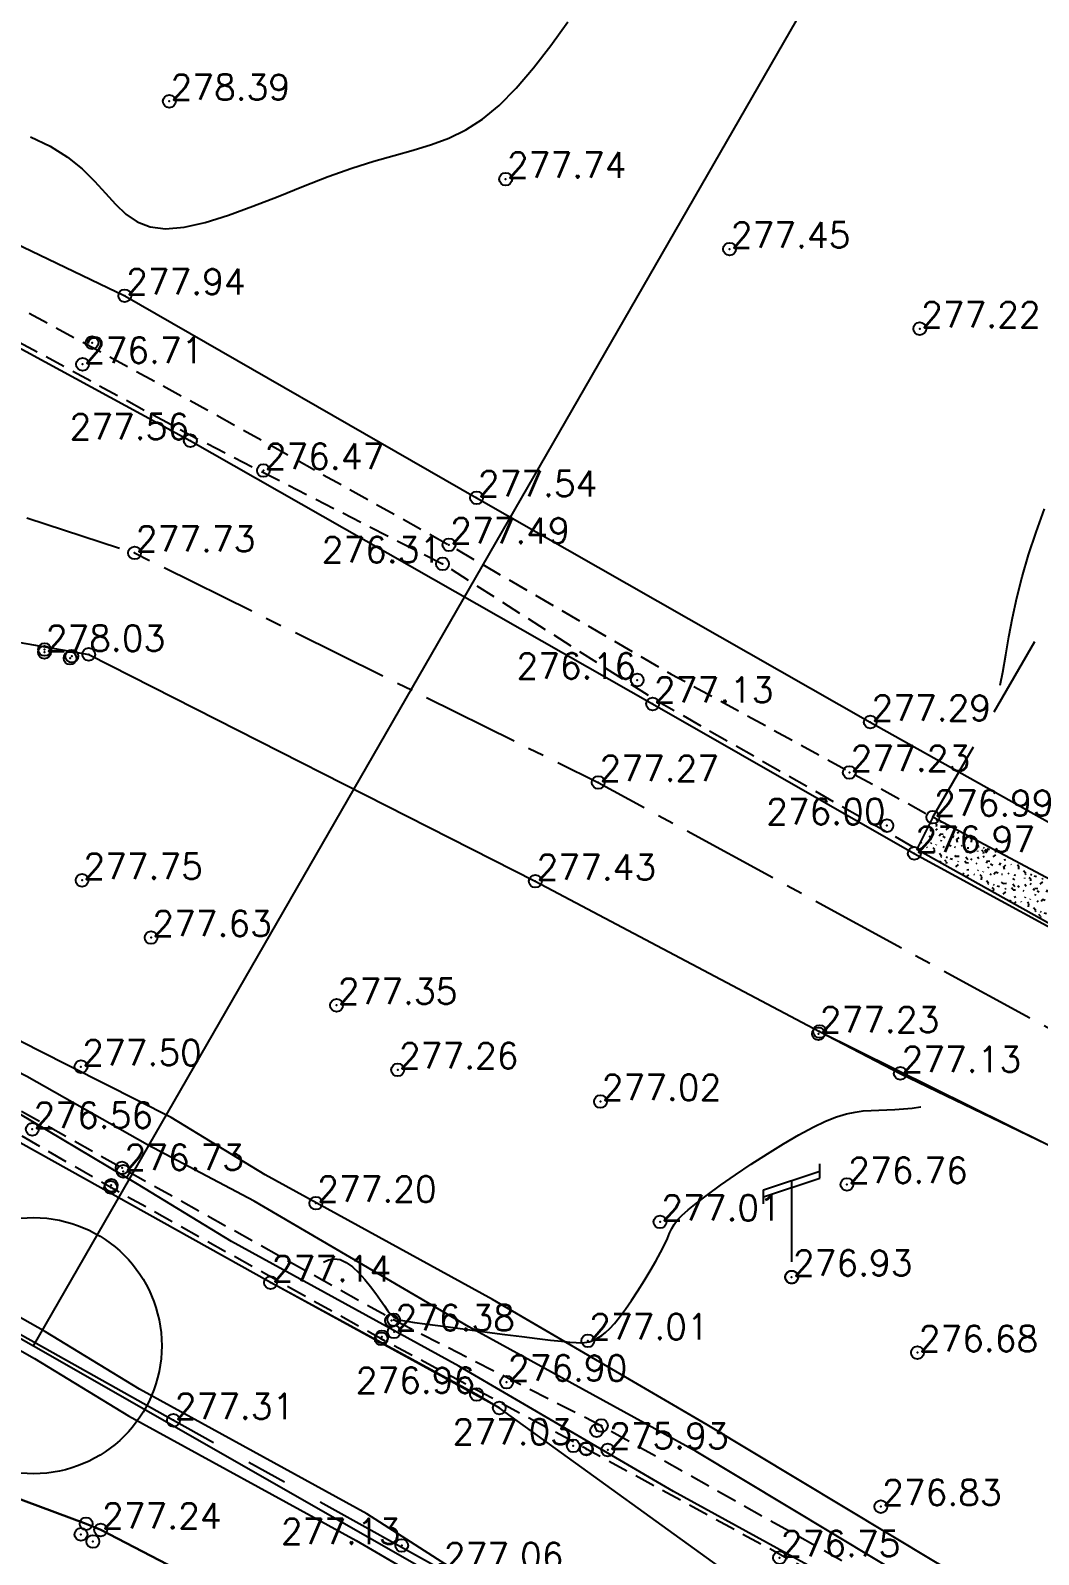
# Model space of a CAD drawing. Header units: millimetres. Extents: x 524954 to 526204, y 9523489 to 9524010.
# Drawn here: x 525250.9 to 525290.3, y 9523740.3 to 9523799.8 of the extents above; entities that cross this region are included whole.
import ezdxf
from ezdxf.enums import TextEntityAlignment as Align

# ---------------------------------------------------------------- set-up
doc = ezdxf.new("R2010")
doc.units = ezdxf.units.MM
doc.header["$PDMODE"] = 32
doc.header["$PDSIZE"] = 0.5
doc.linetypes.add('AXES2', pattern=[28.575, 19.05, -3.175, 3.175, -3.175])
doc.linetypes.add('CACHE2', pattern=[4.7625, 3.175, -1.5875])
for name, color, linetype in [('Axe_Route_Existante', 1, 'AXES2'), ('Bord_Route_Existante', 6, 'Continuous'), ('Borde_Piste', 7, 'CACHE2'), ('Caniveau', 5, 'CACHE2'), ('CN_01_00', 3, 'Continuous'), ('CN_02_00', 4, 'Continuous'), ('PLUME_1', 7, 'Continuous'), ('PLUME_2', 1, 'Continuous'), ('PLUME_3', 4, 'Continuous'), ('PLUME_4', 3, 'Continuous'), ('PLUME_5', 6, 'Continuous'), ('PLUME_6', 2, 'Continuous'), ('Réseau_Electrique', 1, 'CACHE2'), ('TopoAlt', 3, 'Continuous'), ('TOPOJIS', 7, 'Continuous')]:
    doc.layers.add(name, color=color, linetype=linetype)
doc.layers.add('Bord_Route_Existante_POLY3D', color=6, linetype='Continuous', plot=False)
doc.layers.add('Trottoir', color=7, linetype='Continuous', true_color=0xff6666)
doc.styles.add('Simplex 1.0', font='Simplex.shx', dxfattribs={"width": 0.99, "height": 1})

# ---------------------------------------------------------------- blocks, each defined once
blk = doc.blocks.new('TCPOINT M')
at = {"color": 0}
blk.add_point((0, 0), dxfattribs=at)
at = {"layer": 'TopoAlt', "style": 'Simplex 1.0', "width": 0.99}
blk.add_attdef('ALT', (0.15, 0.15), '', height=1, dxfattribs=at)
blk = doc.blocks.new('e004')
at = {"color": 0}
blk.add_line((0, 3.777478), (0, 0.25), dxfattribs=at)
for points in [[(-1.096503, 3.137365), (-1.096503, 3.412949), (1.096503, 4.142007), (1.096503, 4.417591)], [(-1.096503, 2.861781), (-1.096503, 3.137365), (1.096503, 3.866423), (1.096503, 4.142007)]]:
    blk.add_lwpolyline(points, dxfattribs=at)
blk.add_circle((0, 0), 0.25, dxfattribs=at)

msp = doc.modelspace()

# ---------------------------------------------------------------- hatches: boundary and pattern name
at = {"layer": 'Caniveau', "linetype": 'ByBlock', "ltscale": 0.25}
h = msp.add_hatch(dxfattribs=at)
h.set_pattern_fill('HAIE', color=256, scale=1.5, angle=15, style=0)
h.set_pattern_definition([(124.29004622, (1.014315, 0.277555), (-15.293218087377, 22.30173716473923), [0.0905085, -31.69392165]), (176.565051177, (0.2734, 1.4903), (-1.448888739435, -0.388228567652), [0.094695, -4.64872149026]), (121.927513064, (0.17885, 1.496014), (-10.8425263371845, 17.28263934204195), [0.10269, -35.95975584045]), (126.250505507, (0.631744, 0.169275), (-4.8389203171242, 6.4679865618761), [0.1297425, -28.8400693737]), (43.4429286244, (0.21172, 0.96068), (13.6084047277852, 12.96384668075138), [0.11664, -40.82539219185]), (98.6598082541, (0.22912, 0.84592), (-0.3882285676543, 1.448888739434), [0.11607, -13.4670077072]), (43.0724869359, (0.83904, 1.70824), (16.1179536390994, 15.18919255559585), [0.0726255, -25.4273745]), (84.4439547804, (1.2538, 0.40807), (0.2842030364745, 4.7348947859612), [0.07305, -12.74295561798]), (137.905242923, (1.256676, 0.479656), (-4.0624631818282, 3.57020908299136), [0.086475, -30.28621009695]), (150, (1.2926, 0.6264), (-1.44888873943, -0.38822856765), [0.0544155, -2.06690484356]), (171.250505507, (1.131025, 1.543215), (-25.89981980446587, 3.93056409362894), [0.116805, -40.85269585125]), (60, (0.9734, 1.4876), (-0.38822856765, 1.44888873943), [0.084633, -2.03668734356]), (63.3664606634, (1.04099, 1.2846), (7.0363926348268, 14.3087098890701), [0.05142, -18.0109718682]), (49.6951535312, (1.11781, 1.03094), (11.7712874207194, 14.02450685250895), [0.067575, -23.6495074512]), (143.290163192, (0.422714, 1.609965), (-7.7366977959753, 5.69152942658283), [0.06918, -36.2419753107]), (87.2553283749, (0.785944, 0.848996), (1.60119268767716, 34.5931522410971), [0.11217, -39.2610442452]), (130.346175942, (0.79134, 0.96101), (-2.2253458747472, 2.50954891121583), [0.08988, -31.4458140624]), (130.016893478, (1.06139, 0.69732), (-2.2253458747352, 2.5095489112154), [0.13194, -24.6974780358]), (56.1859251657, (1.03597, 0.65945), (1.060660171784, 1.837117307093), [0.045405, -15.89981371905]), (78.434948823, (1.0232, 0.49226), (-0.388228567653, 1.448888739434), [0.0286695, -3.32543246625]), (146.185925166, (0.63713, 0.44636), (-1.8371173070985, 1.0606601717743), [0.090855, -15.85436371905]), (174.44395478, (0.67993, 0.61705), (-4.7348947859592, 0.2842030365075), [0.073053, -12.74295261798]), (34.7988763545, (0.392334, 0.69927), (14.38486186310108, 10.06606920187948), [0.050085, -39.8059057668]), (131.565051177, (0.5082, 1.0268), (-1.837117307086, 1.060660171782), [0.0286695, -3.32543246625]), (60, (0.6443, 1.196), (-0.38822856765, 1.44888873943), [0.0362775, -2.08504284356]), (71.309932474, (0.8487, 1.12684), (0.672431604126, 3.28600604652), [0.0308685, -5.3774584132]), (146.185925166, (0.60991, 1.45669), (-1.8371173070985, 1.0606601717743), [0.045465, -15.89975371905]), (15, (0.216, 1.2225), (-0.38822856765, 1.44888873943), [0.075, -1.425]), (161.309932474, (0.03296, 0.1739), (-3.28600604652, 0.672431604126), [0.092355, -5.3159719132]), (158.130102354, (-0.01632, 0.7048), (-5.123123353604, 1.73309177592), [0.106836, -7.393164]), (51.3843518158, (-0.178414, 0.66585), (4.63086925477394, 5.8995804889095), [0.1008255, -35.3004456636]), (151.73570459, (-0.18076, 0.988105), (-29.0056483458238, 15.52167400838734), [0.099864, -34.91798859]), (40.7099537808, (-0.21255, 1.33803), (2.5095489112126, 2.2253458747396), [0.13764, -44.81233219125]), (142.405356631, (0.18647, 0.29455), (-19.53585877371486, 14.9532679362278), [0.0915, -32.0099018385]), (60, (0.2564, 0.0833), (-0.38822856765, 1.44888873943), [0.0423165, -2.07900384355]), (168.434948823, (0.15775, 0.6497), (-1.448888739433, -0.388228567656), [0.0381525, -3.31594946625]), (182.471192291, (0.30467, 0.29967), (-7.632672264823, -0.492254098855), [0.11832, -13.71099668593]), (60, (0.0374, 1.0194), (-0.38822856765, 1.44888873943), [0.1060665, -2.01525384356])])
h.paths.add_polyline_path([(525294.579, 9523764.589), (525286.15, 9523769.083), (525285.519, 9523767.841), (525293.799, 9523763.199)])

# ---------------------------------------------------------------- linework, layer by layer
at = {"layer": 'Axe_Route_Existante', "ltscale": 0.5, "flags": 128}
msp.add_lwpolyline([(524973.101, 9523802.49), (525007.26, 9523792.779), (525027.54, 9523787.364), (525056.127, 9523779.755), (525082.674, 9523773.102), (525107.546, 9523770.048), (525120.684, 9523770.139), (525151.777, 9523772.648), (525176.899, 9523773.894), (525199.324, 9523771.095), (525218.337, 9523765.264), (525227.192, 9523761.534), (525233.843, 9523758.094), (525246.468, 9523751.167), (525256.506, 9523745.531), (525267.014, 9523739.694), (525277.691, 9523733.704), (525288.849, 9523727.299), (525294.632, 9523724.022), (525301.927, 9523719.966), (525310.691, 9523715.333), (525328.32, 9523705.784), (525328.32, 9523705.784), (525337.316, 9523700.691), (525351.138, 9523692.703), (525363.696, 9523685.45), (525368.801, 9523682.627), (525375.475, 9523679.109), (525390.225, 9523670.468), (525400.9, 9523665.019), (525419.619, 9523658.456), (525435.368, 9523656.046), (525454.334, 9523656.625), (525476.288, 9523660.734), (525488.784, 9523664.768), (525501.859, 9523668.012), (525521.809, 9523675.315), (525541.116, 9523687.802), (525552.62, 9523697.708), (525562.351, 9523710.18), (525568.681, 9523722.572), (525575.059, 9523738.704), (525576.995, 9523751.051), (525577.798, 9523776.069), (525576.166, 9523799.52), (525574.181, 9523815.429), (525572.049, 9523834.204), (525569.92, 9523851.041), (525567.326, 9523868.19), (525565.579, 9523885.379), (525563.689, 9523903.219), (525561.356, 9523920.701), (525558.839, 9523938.161)], dxfattribs=at)
at = {"layer": 'Axe_Route_Existante', "ltscale": 0.2, "flags": 128}
msp.add_lwpolyline([(525160.389, 9523785.573), (525205.797, 9523788.476), (525217.621, 9523788.238), (525236.372, 9523785.487), (525254.986, 9523779.404), (525273.087, 9523770.44), (525292.33, 9523759.946), (525308.092, 9523751.255), (525324.048, 9523742.079), (525331.063, 9523738.206), (525341.621, 9523732.26), (525352.065, 9523726.389), (525361.763, 9523720.953), (525371.128, 9523715.674), (525380.291, 9523710.543), (525400.244, 9523698.831), (525414.858, 9523691.369), (525425.413, 9523686.737), (525431.187, 9523683.889)], dxfattribs=at)
at = {"layer": 'Bord_Route_Existante', "flags": 128}
for points in [[(525223.837, 9523793.03), (525235.719, 9523792.006), (525246.137, 9523789.401), (525250.161, 9523787.597), (525257.166, 9523783.785), (525275.212, 9523773.506), (525275.212, 9523773.506), (525285.425, 9523767.672), (525293.84, 9523763.083), (525309.856, 9523753.919), (525310.729, 9523753.366), (525319.14, 9523747.738), (525328.11, 9523742.331), (525328.11, 9523742.331), (525328.11, 9523742.331), (525336.826, 9523737.429), (525346.028, 9523732.316), (525354.526, 9523727.648)], [(525279.275, 9523738.75), (525269.224, 9523746.013), (525260.296, 9523750.907), (525260.296, 9523750.907), (525260.296, 9523750.907), (525249.386, 9523756.998), (525249.386, 9523756.998), (525237.175, 9523763.898), (525237.194, 9523764.044), (525241.682, 9523772.358), (525243.437, 9523774.035), (525246.002, 9523775.33), (525249.388, 9523776.099), (525253.199, 9523775.441), (525270.632, 9523766.582), (525281.73, 9523760.714), (525290.568, 9523756.324), (525306.727, 9523748.07), (525323.073, 9523740.103)], [(525286.283, 9523724.592), (525277.74, 9523728.73), (525253.667, 9523741.25), (525253.096, 9523741.492), (525244.526, 9523744.675), (525233.71, 9523750.617), (525223.366, 9523755.337), (525215.23, 9523758.673), (525209.606, 9523761.576), (525201.582, 9523763.975), (525193.808, 9523765.63), (525185.186, 9523766.761), (525176.444, 9523767.315)]]:
    msp.add_lwpolyline(points, dxfattribs=at)
at = {"layer": 'Bord_Route_Existante_POLY3D'}
for points in [[(525223.846, 9523793.096, 278.57), (525235.719, 9523792.006, 278.18), (525246.137, 9523789.401, 277.89), (525250.161, 9523787.597, 277.78), (525257.166, 9523783.785, 277.56), (525275.212, 9523773.506, 277.13), (525285.425, 9523767.672, 276.97), (525293.84, 9523763.083, 276.63), (525309.856, 9523753.919, 276.23), (525310.239, 9523753.698, 276.06), (525310.729, 9523753.366, 276.19), (525319.14, 9523747.738, 275.68), (525328.11, 9523742.331, 275.43), (525336.826, 9523737.429, 275.38), (525346.028, 9523732.316, 275.46), (525354.526, 9523727.648, 275.47)], [(525279.275, 9523738.75, 276.9), (525269.224, 9523746.013, 276.92), (525268.338, 9523746.539, 276.96), (525260.296, 9523750.907, 277.14), (525249.386, 9523756.998, 277.46), (525237.175, 9523763.898, 277.84), (525237.194, 9523764.044, 277.83), (525237.634, 9523764.809, 277.82), (525241.682, 9523772.358, 277.98), (525243.437, 9523774.035, 278.02), (525246.002, 9523775.33, 278.05), (525249.388, 9523776.099, 278), (525253.199, 9523775.441, 277.91), (525270.632, 9523766.582, 277.43), (525281.73, 9523760.714, 277.24), (525284.879, 9523759.079, 277.13), (525290.568, 9523756.324, 276.82), (525306.727, 9523748.07, 276.21), (525323.073, 9523740.103, 275.6)], [(525125.167, 9523764.211, 281.6), (525144.506, 9523765.617, 280.96), (525155.934, 9523766.66, 280.57), (525166.063, 9523767.401, 280.21), (525176.444, 9523767.315, 279.84), (525180.8, 9523767.044, 279.62), (525185.186, 9523766.761, 279.51), (525193.808, 9523765.63, 279.25), (525201.582, 9523763.975, 278.97), (525205.234, 9523762.825, 278.77), (525209.606, 9523761.576, 278.65), (525215.23, 9523758.673, 278.32), (525223.366, 9523755.337, 278), (525233.71, 9523750.617, 277.72), (525244.526, 9523744.675, 277.44), (525253.096, 9523741.492, 277.25), (525253.667, 9523741.25, 277.24), (525277.74, 9523728.73, 276.85), (525286.283, 9523724.592, 276.77)]]:
    msp.add_polyline3d(points, dxfattribs=at)
at = {"layer": 'Borde_Piste', "flags": 128}
msp.add_lwpolyline([(525286.15, 9523769.083), (525291.077, 9523777.579), (525293.548, 9523784.347)], dxfattribs=at)
at = {"layer": 'Caniveau', "ltscale": 0.25, "flags": 128}
for points in [[(524978.921, 9523818.749), (525007.12, 9523808.984), (525050.049, 9523797.236), (525059.403, 9523794.608), (525066.071, 9523792.798), (525071.256, 9523791.666), (525075.778, 9523790.605), (525082.17, 9523789.332), (525091.46, 9523787.968), (525094.462, 9523787.615), (525106.129, 9523786.717), (525119.032, 9523786.55), (525127.277, 9523786.92), (525130.781, 9523787.148), (525144.254, 9523788.692), (525157.053, 9523789.824), (525159.565, 9523789.96), (525186.295, 9523791.678), (525194.148, 9523792.321), (525204.801, 9523793.175), (525211.059, 9523793.613), (525217.049, 9523794.156), (525223.871, 9523794.405), (525235.946, 9523793.365), (525246.588, 9523790.704), (525250.771, 9523788.828), (525257.796, 9523785.005), (525267.26, 9523779.721), (525275.934, 9523774.674), (525286.15, 9523769.083)], [(524978.535, 9523817.634), (525006.771, 9523807.856), (525049.734, 9523796.099), (525059.089, 9523793.471), (525065.79, 9523791.652), (525070.996, 9523790.516), (525075.528, 9523789.452), (525081.969, 9523788.169), (525091.305, 9523786.798), (525094.348, 9523786.441), (525106.076, 9523785.538), (525119.051, 9523785.37), (525127.341, 9523785.742), (525130.887, 9523785.973), (525144.373, 9523787.518), (525157.137, 9523788.647), (525159.635, 9523788.783), (525186.381, 9523790.501), (525194.243, 9523791.145), (525204.889, 9523791.999), (525211.154, 9523792.437), (525217.124, 9523792.978), (525223.842, 9523793.224), (525235.751, 9523792.198), (525246.2, 9523789.585), (525250.247, 9523787.77), (525257.255, 9523783.957), (525267.01, 9523778.976), (525275.314, 9523773.67), (525285.519, 9523767.841)], [(525238.108, 9523764.572), (525246.03, 9523760.166), (525254.503, 9523755.387), (525265.105, 9523749.458), (525273.207, 9523745.329), (525283.669, 9523739.451), (525298.015, 9523735.512), (525304.912, 9523733.807)], [(525304.371, 9523733.048), (525297.119, 9523735.043), (525283.354, 9523738.561), (525272.627, 9523744.407), (525272.605, 9523744.427), (525264.616, 9523748.712), (525254.056, 9523754.627), (525245.493, 9523759.567), (525237.811, 9523763.738)]]:
    msp.add_lwpolyline(points, dxfattribs=at)
at = {"layer": 'Caniveau', "linetype": 'ByBlock', "ltscale": 0.25, "flags": 128}
msp.add_lwpolyline([(525294.579, 9523764.589), (525286.15, 9523769.083), (525285.519, 9523767.841), (525293.799, 9523763.199), (525294.579, 9523764.589)], dxfattribs=at)
at = {"layer": 'CN_01_00', "elevation": 277, "flags": 128}
for points in [[(525288.777, 9523774.234), (525288.879, 9523774.752), (525288.998, 9523775.422), (525289.122, 9523776.129), (525289.262, 9523776.872), (525289.429, 9523777.653), (525289.635, 9523778.473), (525289.887, 9523779.331), (525290.181, 9523780.217), (525290.51, 9523781.119)], [(525262.367, 9523751.711), (525262.56, 9523751.798), (525262.78, 9523751.837), (525263.011, 9523751.806), (525263.251, 9523751.697), (525263.495, 9523751.521), (525263.737, 9523751.294), (525263.973, 9523751.035), (525264.197, 9523750.758), (525264.403, 9523750.482), (525264.585, 9523750.223), (525264.739, 9523749.998), (525264.863, 9523749.819), (525264.971, 9523749.683), (525265.081, 9523749.581), (525265.213, 9523749.505), (525265.385, 9523749.446), (525265.614, 9523749.397), (525265.921, 9523749.35), (525266.323, 9523749.295), (525266.831, 9523749.228), (525267.424, 9523749.15), (525268.076, 9523749.064), (525268.758, 9523748.975), (525269.442, 9523748.887), (525270.101, 9523748.803), (525270.706, 9523748.729), (525271.23, 9523748.666), (525271.652, 9523748.619), (525271.98, 9523748.588), (525272.228, 9523748.569), (525272.412, 9523748.563), (525272.547, 9523748.567), (525272.648, 9523748.58), (525272.729, 9523748.6), (525272.807, 9523748.627), (525272.893, 9523748.659), (525272.991, 9523748.701), (525273.103, 9523748.762), (525273.23, 9523748.847), (525273.374, 9523748.963), (525273.537, 9523749.117), (525273.72, 9523749.315), (525273.924, 9523749.564), (525274.15, 9523749.867), (525274.39, 9523750.213), (525274.637, 9523750.588), (525274.882, 9523750.977), (525275.116, 9523751.366), (525275.331, 9523751.741), (525275.52, 9523752.085), (525275.672, 9523752.386), (525275.786, 9523752.634), (525275.874, 9523752.839), (525275.955, 9523753.016), (525276.049, 9523753.18), (525276.174, 9523753.347), (525276.348, 9523753.532), (525276.592, 9523753.75), (525276.922, 9523754.017), (525277.352, 9523754.342), (525277.866, 9523754.714), (525278.441, 9523755.116), (525279.057, 9523755.531), (525279.69, 9523755.942), (525280.318, 9523756.332), (525280.921, 9523756.683), (525281.475, 9523756.98), (525281.963, 9523757.21), (525282.393, 9523757.377), (525282.774, 9523757.493), (525283.118, 9523757.567), (525283.436, 9523757.61), (525283.74, 9523757.631), (525284.039, 9523757.641), (525284.347, 9523757.649), (525284.669, 9523757.665), (525285.003, 9523757.69), (525285.338, 9523757.726), (525285.668, 9523757.774), (525285.683, 9523757.777)]]:
    msp.add_lwpolyline(points, dxfattribs=at)
at = {"layer": 'CN_02_00', "elevation": 278, "flags": 128}
msp.add_lwpolyline([(525250.92, 9523795.653), (525251.691, 9523795.283), (525252.371, 9523794.862), (525252.941, 9523794.402), (525253.424, 9523793.926), (525253.849, 9523793.457), (525254.249, 9523793.02), (525254.653, 9523792.638), (525255.093, 9523792.334), (525255.598, 9523792.132), (525256.201, 9523792.057), (525256.923, 9523792.123), (525257.747, 9523792.31), (525258.65, 9523792.592), (525259.606, 9523792.94), (525260.59, 9523793.326), (525261.579, 9523793.722), (525262.546, 9523794.101), (525263.468, 9523794.434), (525264.324, 9523794.702), (525265.121, 9523794.926), (525265.868, 9523795.131), (525266.575, 9523795.347), (525267.254, 9523795.601), (525267.915, 9523795.921), (525268.567, 9523796.336), (525269.222, 9523796.872), (525269.888, 9523797.548), (525270.561, 9523798.341), (525271.235, 9523799.217), (525271.906, 9523800.145)], dxfattribs=at)
at = {"layer": 'PLUME_1'}
msp.add_lwpolyline([(525200.32, 9523770.31), (525203.883, 9523769.567), (525225.021, 9523761.585), (525244.771, 9523751.997), (525251.046, 9523748.445), (525396.484, 9523665.312), (525416.271, 9523655.226), (525436.946, 9523646.708), (525458.473, 9523640.258), (525480.389, 9523635.341)], dxfattribs=at)
msp.add_circle((525251.046, 9523748.445), 5, dxfattribs=at)
at = {"layer": 'PLUME_2'}
msp.add_lwpolyline([(525251.046, 9523748.445), (525310.661, 9523852.06)], dxfattribs=at)
at = {"layer": 'PLUME_3'}
for points in [[(525350.916, 9523692.066), (525342.038, 9523696.932), (525333.659, 9523701.835), (525324.781, 9523706.702), (525315.867, 9523712.067), (525307.487, 9523716.97), (525298.61, 9523721.837), (525290.23, 9523726.74), (525281.353, 9523731.606), (525272.475, 9523736.473), (525264.059, 9523741.875), (525255.181, 9523746.741), (525251.509, 9523748.98), (525246.802, 9523751.644), (525237.961, 9523756.012), (525231.722, 9523759.066), (525228.621, 9523760.344), (525219.317, 9523764.177), (525211.047, 9523767.584), (525210.013, 9523768.009), (525203.847, 9523770.066), (525200.284, 9523770.809)], [(525200.356, 9523769.811), (525203.92, 9523769.069), (525209.587, 9523766.976), (525218.891, 9523763.143), (525224.558, 9523761.05), (525228.195, 9523759.31), (525237.498, 9523755.477), (525244.807, 9523751.499), (525246.376, 9523750.61), (525251.083, 9523747.946), (525254.755, 9523745.707), (525263.633, 9523740.841), (525272.012, 9523735.938), (525280.89, 9523731.071), (525289.306, 9523725.67), (525298.184, 9523720.803), (525307.062, 9523715.936), (525315.441, 9523711.033), (525324.319, 9523706.167), (525332.698, 9523701.264), (525341.612, 9523695.898), (525350.49, 9523691.032), (525358.869, 9523686.129)]]:
    msp.add_lwpolyline(points, dxfattribs=at)
at = {"layer": 'PLUME_4'}
for points in [[(525343.912, 9523705.592), (525337.601, 9523709.643), (525329.222, 9523714.546), (525320.806, 9523719.948), (525311.928, 9523724.814), (525303.513, 9523730.216), (525294.635, 9523735.082), (525286.256, 9523739.985), (525277.341, 9523745.351), (525268.962, 9523750.254), (525260.084, 9523755.12), (525256.412, 9523757.359), (525251.206, 9523759.987), (525241.83, 9523764.817), (525235.591, 9523767.871), (525232.526, 9523768.65), (525222.687, 9523772.945), (525213.955, 9523775.817), (525212.921, 9523776.243), (525206.755, 9523778.3), (525203.192, 9523779.042)], [(525355.356, 9523699.91), (525348.619, 9523702.927), (525349.081, 9523703.462), (525346.479, 9523704.776), (525344.375, 9523706.127), (525343.912, 9523705.592), (525337.601, 9523709.643), (525329.222, 9523714.546), (525320.806, 9523719.948), (525311.928, 9523724.814), (525303.513, 9523730.216), (525294.635, 9523735.082), (525286.256, 9523739.985), (525277.341, 9523745.351), (525268.962, 9523750.254), (525260.084, 9523755.12), (525256.412, 9523757.359), (525251.206, 9523759.987), (525241.83, 9523764.817), (525235.591, 9523767.871), (525232.526, 9523768.65), (525222.687, 9523772.945)]]:
    msp.add_lwpolyline(points, dxfattribs=at)
at = {"layer": 'PLUME_5'}
msp.add_lwpolyline([(525354.505, 9523697.842), (525345.59, 9523703.207), (525336.713, 9523708.074), (525328.333, 9523712.977), (525319.456, 9523717.844), (525311.076, 9523722.747), (525302.162, 9523728.112), (525293.284, 9523732.979), (525284.905, 9523737.882), (525276.027, 9523742.748), (525267.648, 9523747.651), (525258.77, 9523752.518), (525255.098, 9523754.756), (525249.856, 9523757.883), (525241.015, 9523762.251), (525234.277, 9523765.269), (525231.638, 9523767.081), (525221.836, 9523770.878), (525213.067, 9523774.248), (525212.532, 9523774.711), (525206.402, 9523776.269), (525202.802, 9523777.51)], dxfattribs=at)
at = {"layer": 'PLUME_6'}
msp.add_lwpolyline([(525354.894, 9523699.375), (525346.515, 9523704.278), (525337.637, 9523709.144), (525328.759, 9523714.011), (525320.344, 9523719.412), (525311.466, 9523724.279), (525303.087, 9523729.182), (525294.209, 9523734.049), (525285.83, 9523738.952), (525276.915, 9523744.317), (525268.038, 9523749.184), (525259.658, 9523754.087), (525255.487, 9523756.289), (525250.781, 9523758.953), (525241.404, 9523763.783), (525235.165, 9523766.837), (525232.064, 9523768.115), (525222.724, 9523772.447), (525213.457, 9523775.781), (525212.958, 9523775.744), (525206.792, 9523777.801), (525203.192, 9523779.042)], dxfattribs=at)
at = {"layer": 'Trottoir', "ltscale": 0.25, "flags": 128}
msp.add_lwpolyline([(525109.407, 9523788.924), (525126.934, 9523789.003), (525126.934, 9523789.003), (525140.593, 9523790.596), (525194.008, 9523793.838), (525194.008, 9523793.838), (525194.008, 9523793.838), (525194.008, 9523793.838), (525194.008, 9523793.838), (525210.743, 9523795.795), (525210.743, 9523795.795), (525210.743, 9523795.795), (525223.913, 9523796.423), (525236.56, 9523796.129), (525246.634, 9523793.271), (525254.607, 9523789.446), (525268.338, 9523781.556), (525268.338, 9523781.556), (525283.706, 9523772.799), (525283.706, 9523772.799), (525283.706, 9523772.799)], dxfattribs=at)
at = {"layer": 'Trottoir', "flags": 128}
msp.add_lwpolyline([(525283.706, 9523772.799), (525295.501, 9523766.177)], dxfattribs=at)

# ---------------------------------------------------------------- block references
at = {"layer": 'Réseau_Electrique'}
msp.add_blockref('e004', (525280.638, 9523751.123), dxfattribs=at)
at = {"layer": 'TOPOJIS'}
ref = msp.add_blockref('TCPOINT M', (525256.343, 9523797.041, 278.39), dxfattribs=at)
ref.add_attrib('ALT', '278.39', (525256.393, 9523797.091, 278.39), dxfattribs={"layer": 'TopoAlt', "height": 1, "style": 'Simplex 1.0', "width": 0.99})
ref = msp.add_blockref('TCPOINT M', (525269.474, 9523794.001, 277.74), dxfattribs=at)
ref.add_attrib('ALT', '277.74', (525269.524, 9523794.051, 277.74), dxfattribs={"layer": 'TopoAlt', "height": 1, "style": 'Simplex 1.0', "width": 0.99})
ref = msp.add_blockref('TCPOINT M', (525278.214, 9523791.269, 277.45), dxfattribs=at)
ref.add_attrib('ALT', '277.45', (525278.264, 9523791.319, 277.45), dxfattribs={"layer": 'TopoAlt', "height": 1, "style": 'Simplex 1.0', "width": 0.99})
ref = msp.add_blockref('TCPOINT M', (525254.607, 9523789.446, 277.94), dxfattribs=at)
ref.add_attrib('ALT', '277.94', (525254.657, 9523789.496, 277.94), dxfattribs={"layer": 'TopoAlt', "height": 1, "style": 'Simplex 1.0', "width": 0.99})
ref = msp.add_blockref('TCPOINT M', (525285.641, 9523788.159, 277.22), dxfattribs=at)
ref.add_attrib('ALT', '277.22', (525285.691, 9523788.209, 277.22), dxfattribs={"layer": 'TopoAlt', "height": 1, "style": 'Simplex 1.0', "width": 0.99})
for p in [(525253.326, 9523787.613, 277.88), (525251.476, 9523775.631, 278.03), (525252.471, 9523775.293, 278), (525252.539, 9523775.37, 278), (525253.199, 9523775.441, 277.91), (525281.73, 9523760.714, 277.24), (525254.503, 9523755.387, 277.27), (525254.056, 9523754.627, 277.26), (525254.075, 9523754.708, 276.72), (525265.017, 9523749.424, 276.5), (525265.105, 9523749.458, 277), (525264.616, 9523748.712, 277), (525264.643, 9523748.792, 276.49), (525269.224, 9523746.013, 276.92), (525273.207, 9523745.329, 276.43), (525273.029, 9523745.124, 276.84), (525272.605, 9523744.427, 276.81), (525272.627, 9523744.407, 276.33), (525253.096, 9523741.492, 277.25), (525252.896, 9523741.076, 277.25), (525253.359, 9523740.798, 277.24)]:
    msp.add_blockref('TCPOINT M', p, dxfattribs=at)
ref = msp.add_blockref('TCPOINT M', (525252.957, 9523786.77, 276.71), dxfattribs=at)
ref.add_attrib('ALT', '276.71', (525253.007, 9523786.82, 276.71), dxfattribs={"layer": 'TopoAlt', "height": 1, "style": 'Simplex 1.0', "width": 0.99})
ref = msp.add_blockref('TCPOINT M', (525257.166, 9523783.785, 277.56), dxfattribs=at)
ref.add_attrib('ALT', '277.56', dxfattribs={"layer": 'TopoAlt', "height": 1, "style": 'Simplex 1.0', "width": 0.99}).set_placement((525257.116, 9523783.835, 277.56), align=Align.RIGHT)
ref = msp.add_blockref('TCPOINT M', (525260.018, 9523782.621, 276.47), dxfattribs=at)
ref.add_attrib('ALT', '276.47', (525260.068, 9523782.671, 276.47), dxfattribs={"layer": 'TopoAlt', "height": 1, "style": 'Simplex 1.0', "width": 0.99})
ref = msp.add_blockref('TCPOINT M', (525268.338, 9523781.556, 277.54), dxfattribs=at)
ref.add_attrib('ALT', '277.54', (525268.388, 9523781.606, 277.54), dxfattribs={"layer": 'TopoAlt', "height": 1, "style": 'Simplex 1.0', "width": 0.99})
ref = msp.add_blockref('TCPOINT M', (525267.26, 9523779.721, 277.49), dxfattribs=at)
ref.add_attrib('ALT', '277.49', (525267.31, 9523779.771, 277.49), dxfattribs={"layer": 'TopoAlt', "height": 1, "style": 'Simplex 1.0', "width": 0.99})
ref = msp.add_blockref('TCPOINT M', (525254.986, 9523779.404, 277.73), dxfattribs=at)
ref.add_attrib('ALT', '277.73', (525255.036, 9523779.454, 277.73), dxfattribs={"layer": 'TopoAlt', "height": 1, "style": 'Simplex 1.0', "width": 0.99})
ref = msp.add_blockref('TCPOINT M', (525267.01, 9523778.976, 276.31), dxfattribs=at)
ref.add_attrib('ALT', '276.31', dxfattribs={"layer": 'TopoAlt', "height": 1, "style": 'Simplex 1.0', "width": 0.99}).set_placement((525266.96, 9523779.026, 276.31), align=Align.RIGHT)
ref = msp.add_blockref('TCPOINT M', (525251.47, 9523775.523, 278.03), dxfattribs=at)
ref.add_attrib('ALT', '278.03', (525251.52, 9523775.573, 278.03), dxfattribs={"layer": 'TopoAlt', "height": 1, "style": 'Simplex 1.0', "width": 0.99})
ref = msp.add_blockref('TCPOINT M', (525274.611, 9523774.439, 276.16), dxfattribs=at)
ref.add_attrib('ALT', '276.16', dxfattribs={"layer": 'TopoAlt', "height": 1, "style": 'Simplex 1.0', "width": 0.99}).set_placement((525274.561, 9523774.489, 276.16), align=Align.RIGHT)
ref = msp.add_blockref('TCPOINT M', (525275.212, 9523773.506, 277.13), dxfattribs=at)
ref.add_attrib('ALT', '277.13', (525275.262, 9523773.556, 277.13), dxfattribs={"layer": 'TopoAlt', "height": 1, "style": 'Simplex 1.0', "width": 0.99})
ref = msp.add_blockref('TCPOINT M', (525283.706, 9523772.799, 277.29), dxfattribs=at)
ref.add_attrib('ALT', '277.29', (525283.756, 9523772.849, 277.29), dxfattribs={"layer": 'TopoAlt', "height": 1, "style": 'Simplex 1.0', "width": 0.99})
ref = msp.add_blockref('TCPOINT M', (525282.89, 9523770.831, 277.23), dxfattribs=at)
ref.add_attrib('ALT', '277.23', (525282.94, 9523770.881, 277.23), dxfattribs={"layer": 'TopoAlt', "height": 1, "style": 'Simplex 1.0', "width": 0.99})
ref = msp.add_blockref('TCPOINT M', (525273.087, 9523770.44, 277.27), dxfattribs=at)
ref.add_attrib('ALT', '277.27', (525273.137, 9523770.49, 277.27), dxfattribs={"layer": 'TopoAlt', "height": 1, "style": 'Simplex 1.0', "width": 0.99})
ref = msp.add_blockref('TCPOINT M', (525286.15, 9523769.083, 276.99), dxfattribs=at)
ref.add_attrib('ALT', '276.99', (525286.2, 9523769.133, 276.99), dxfattribs={"layer": 'TopoAlt', "height": 1, "style": 'Simplex 1.0', "width": 0.99})
ref = msp.add_blockref('TCPOINT M', (525284.357, 9523768.754, 276), dxfattribs=at)
ref.add_attrib('ALT', '276.00', dxfattribs={"layer": 'TopoAlt', "height": 1, "style": 'Simplex 1.0', "width": 0.99}).set_placement((525284.307, 9523768.804, 276), align=Align.RIGHT)
ref = msp.add_blockref('TCPOINT M', (525285.425, 9523767.672, 276.97), dxfattribs=at)
ref.add_attrib('ALT', '276.97', (525285.475, 9523767.722, 276.97), dxfattribs={"layer": 'TopoAlt', "height": 1, "style": 'Simplex 1.0', "width": 0.99})
ref = msp.add_blockref('TCPOINT M', (525252.939, 9523766.618, 277.75), dxfattribs=at)
ref.add_attrib('ALT', '277.75', (525252.989, 9523766.668, 277.75), dxfattribs={"layer": 'TopoAlt', "height": 1, "style": 'Simplex 1.0', "width": 0.99})
ref = msp.add_blockref('TCPOINT M', (525270.632, 9523766.582, 277.43), dxfattribs=at)
ref.add_attrib('ALT', '277.43', (525270.682, 9523766.632, 277.43), dxfattribs={"layer": 'TopoAlt', "height": 1, "style": 'Simplex 1.0', "width": 0.99})
ref = msp.add_blockref('TCPOINT M', (525255.632, 9523764.382, 277.63), dxfattribs=at)
ref.add_attrib('ALT', '277.63', (525255.682, 9523764.432, 277.63), dxfattribs={"layer": 'TopoAlt', "height": 1, "style": 'Simplex 1.0', "width": 0.99})
ref = msp.add_blockref('TCPOINT M', (525262.872, 9523761.737, 277.35), dxfattribs=at)
ref.add_attrib('ALT', '277.35', (525262.922, 9523761.787, 277.35), dxfattribs={"layer": 'TopoAlt', "height": 1, "style": 'Simplex 1.0', "width": 0.99})
ref = msp.add_blockref('TCPOINT M', (525281.683, 9523760.626, 277.23), dxfattribs=at)
ref.add_attrib('ALT', '277.23', (525281.733, 9523760.676, 277.23), dxfattribs={"layer": 'TopoAlt', "height": 1, "style": 'Simplex 1.0', "width": 0.99})
ref = msp.add_blockref('TCPOINT M', (525252.895, 9523759.34, 277.5), dxfattribs=at)
ref.add_attrib('ALT', '277.50', (525252.945, 9523759.39, 277.5), dxfattribs={"layer": 'TopoAlt', "height": 1, "style": 'Simplex 1.0', "width": 0.99})
ref = msp.add_blockref('TCPOINT M', (525265.259, 9523759.216, 277.26), dxfattribs=at)
ref.add_attrib('ALT', '277.26', (525265.309, 9523759.266, 277.26), dxfattribs={"layer": 'TopoAlt', "height": 1, "style": 'Simplex 1.0', "width": 0.99})
ref = msp.add_blockref('TCPOINT M', (525284.879, 9523759.079, 277.13), dxfattribs=at)
ref.add_attrib('ALT', '277.13', (525284.929, 9523759.129, 277.13), dxfattribs={"layer": 'TopoAlt', "height": 1, "style": 'Simplex 1.0', "width": 0.99})
ref = msp.add_blockref('TCPOINT M', (525273.175, 9523757.979, 277.02), dxfattribs=at)
ref.add_attrib('ALT', '277.02', (525273.225, 9523758.029, 277.02), dxfattribs={"layer": 'TopoAlt', "height": 1, "style": 'Simplex 1.0', "width": 0.99})
ref = msp.add_blockref('TCPOINT M', (525250.996, 9523756.896, 276.56), dxfattribs=at)
ref.add_attrib('ALT', '276.56', (525251.046, 9523756.946, 276.56), dxfattribs={"layer": 'TopoAlt', "height": 1, "style": 'Simplex 1.0', "width": 0.99})
ref = msp.add_blockref('TCPOINT M', (525254.543, 9523755.252, 276.73), dxfattribs=at)
ref.add_attrib('ALT', '276.73', (525254.593, 9523755.302, 276.73), dxfattribs={"layer": 'TopoAlt', "height": 1, "style": 'Simplex 1.0', "width": 0.99})
ref = msp.add_blockref('TCPOINT M', (525282.795, 9523754.743, 276.76), dxfattribs=at)
ref.add_attrib('ALT', '276.76', (525282.845, 9523754.793, 276.76), dxfattribs={"layer": 'TopoAlt', "height": 1, "style": 'Simplex 1.0', "width": 0.99})
ref = msp.add_blockref('TCPOINT M', (525262.064, 9523754.009, 277.2), dxfattribs=at)
ref.add_attrib('ALT', '277.20', (525262.114, 9523754.059, 277.2), dxfattribs={"layer": 'TopoAlt', "height": 1, "style": 'Simplex 1.0', "width": 0.99})
ref = msp.add_blockref('TCPOINT M', (525275.499, 9523753.278, 277.01), dxfattribs=at)
ref.add_attrib('ALT', '277.01', (525275.549, 9523753.328, 277.01), dxfattribs={"layer": 'TopoAlt', "height": 1, "style": 'Simplex 1.0', "width": 0.99})
ref = msp.add_blockref('TCPOINT M', (525280.638, 9523751.123, 276.93), dxfattribs=at)
ref.add_attrib('ALT', '276.93', (525280.688, 9523751.173, 276.93), dxfattribs={"layer": 'TopoAlt', "height": 1, "style": 'Simplex 1.0', "width": 0.99})
ref = msp.add_blockref('TCPOINT M', (525260.296, 9523750.907, 277.14), dxfattribs=at)
ref.add_attrib('ALT', '277.14', (525260.346, 9523750.957, 277.14), dxfattribs={"layer": 'TopoAlt', "height": 1, "style": 'Simplex 1.0', "width": 0.99})
ref = msp.add_blockref('TCPOINT M', (525265.12, 9523748.986, 276.38), dxfattribs=at)
ref.add_attrib('ALT', '276.38', (525265.17, 9523749.036, 276.38), dxfattribs={"layer": 'TopoAlt', "height": 1, "style": 'Simplex 1.0', "width": 0.99})
ref = msp.add_blockref('TCPOINT M', (525272.683, 9523748.637, 277.01), dxfattribs=at)
ref.add_attrib('ALT', '277.01', (525272.733, 9523748.687, 277.01), dxfattribs={"layer": 'TopoAlt', "height": 1, "style": 'Simplex 1.0', "width": 0.99})
ref = msp.add_blockref('TCPOINT M', (525285.549, 9523748.173, 276.68), dxfattribs=at)
ref.add_attrib('ALT', '276.68', (525285.599, 9523748.223, 276.68), dxfattribs={"layer": 'TopoAlt', "height": 1, "style": 'Simplex 1.0', "width": 0.99})
ref = msp.add_blockref('TCPOINT M', (525269.511, 9523747.019, 276.9), dxfattribs=at)
ref.add_attrib('ALT', '276.90', (525269.561, 9523747.069, 276.9), dxfattribs={"layer": 'TopoAlt', "height": 1, "style": 'Simplex 1.0', "width": 0.99})
ref = msp.add_blockref('TCPOINT M', (525268.338, 9523746.539, 276.96), dxfattribs=at)
ref.add_attrib('ALT', '276.96', dxfattribs={"layer": 'TopoAlt', "height": 1, "style": 'Simplex 1.0', "width": 0.99}).set_placement((525268.288, 9523746.589, 276.96), align=Align.RIGHT)
ref = msp.add_blockref('TCPOINT M', (525256.506, 9523745.531, 277.31), dxfattribs=at)
ref.add_attrib('ALT', '277.31', (525256.556, 9523745.581, 277.31), dxfattribs={"layer": 'TopoAlt', "height": 1, "style": 'Simplex 1.0', "width": 0.99})
ref = msp.add_blockref('TCPOINT M', (525272.114, 9523744.532, 277.03), dxfattribs=at)
ref.add_attrib('ALT', '277.03', dxfattribs={"layer": 'TopoAlt', "height": 1, "style": 'Simplex 1.0', "width": 0.99}).set_placement((525272.064, 9523744.582, 277.03), align=Align.RIGHT)
ref = msp.add_blockref('TCPOINT M', (525273.46, 9523744.372, 275.93), dxfattribs=at)
ref.add_attrib('ALT', '275.93', (525273.51, 9523744.422, 275.93), dxfattribs={"layer": 'TopoAlt', "height": 1, "style": 'Simplex 1.0', "width": 0.99})
ref = msp.add_blockref('TCPOINT M', (525284.119, 9523742.161, 276.83), dxfattribs=at)
ref.add_attrib('ALT', '276.83', (525284.169, 9523742.211, 276.83), dxfattribs={"layer": 'TopoAlt', "height": 1, "style": 'Simplex 1.0', "width": 0.99})
ref = msp.add_blockref('TCPOINT M', (525253.667, 9523741.25, 277.24), dxfattribs=at)
ref.add_attrib('ALT', '277.24', (525253.717, 9523741.3, 277.24), dxfattribs={"layer": 'TopoAlt', "height": 1, "style": 'Simplex 1.0', "width": 0.99})
ref = msp.add_blockref('TCPOINT M', (525265.418, 9523740.644, 277.13), dxfattribs=at)
ref.add_attrib('ALT', '277.13', dxfattribs={"layer": 'TopoAlt', "height": 1, "style": 'Simplex 1.0', "width": 0.99}).set_placement((525265.368, 9523740.694, 277.13), align=Align.RIGHT)
ref = msp.add_blockref('TCPOINT M', (525280.165, 9523740.166, 276.75), dxfattribs=at)
ref.add_attrib('ALT', '276.75', (525280.215, 9523740.216, 276.75), dxfattribs={"layer": 'TopoAlt', "height": 1, "style": 'Simplex 1.0', "width": 0.99})
ref = msp.add_blockref('TCPOINT M', (525267.014, 9523739.694, 277.06), dxfattribs=at)
ref.add_attrib('ALT', '277.06', (525267.064, 9523739.744, 277.06), dxfattribs={"layer": 'TopoAlt', "height": 1, "style": 'Simplex 1.0', "width": 0.99})

doc.saveas('drawing.dxf')
